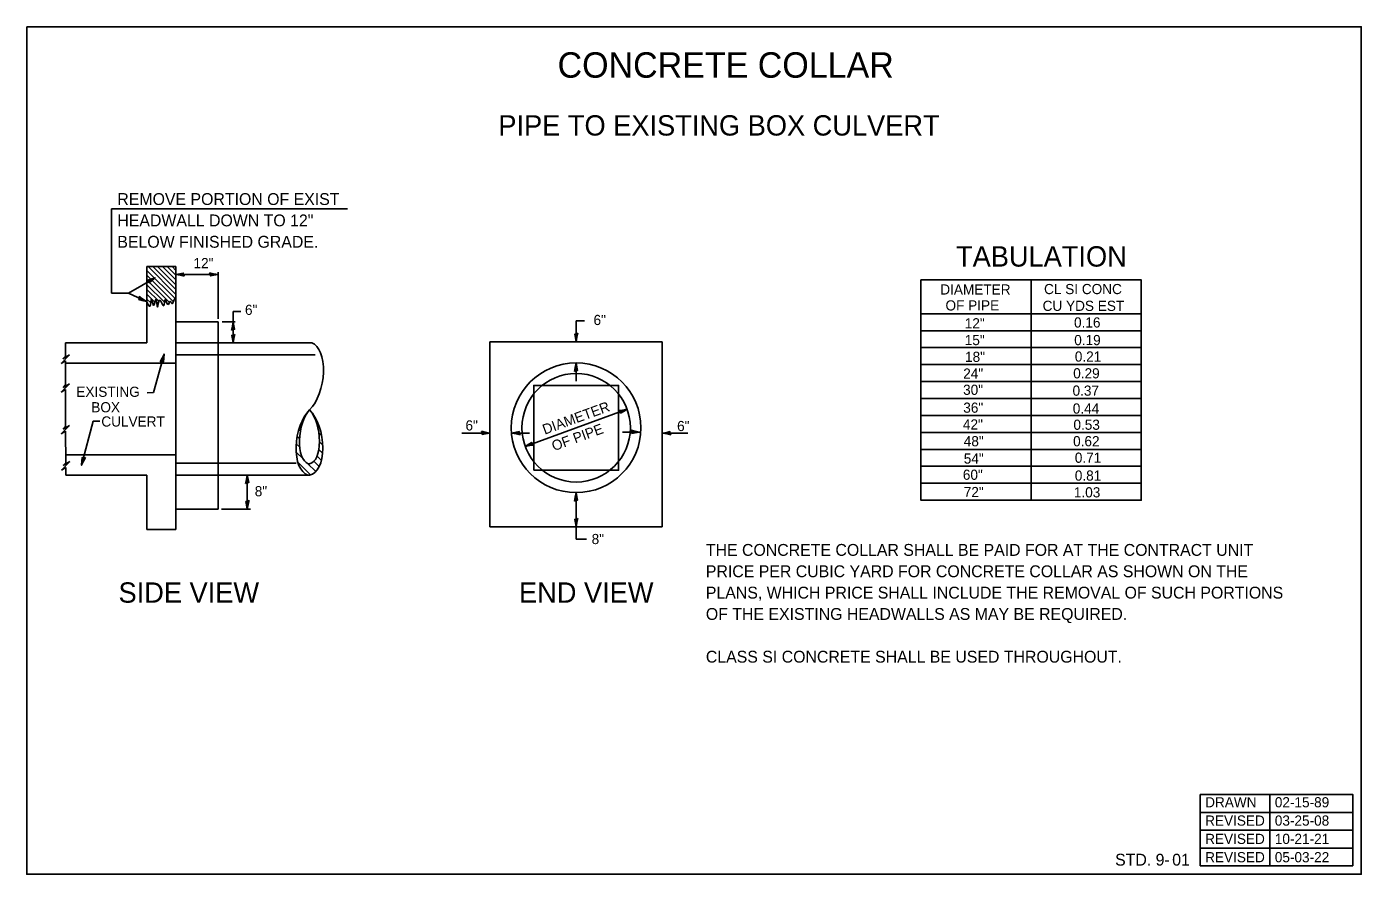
# Model space of a CAD drawing. Extents: x 100 to 888, y 575 to 1075.
import ezdxf

# ---------------------------------------------------------------- set-up
doc = ezdxf.new("R2010")
doc.units = 0
for name, color, linetype in [('Sheets_General Details', 7, 'Continuous'), ('Sheets_Major Grid', 7, 'Continuous'), ('Sheets_Minor Grid Horizontal', 7, 'Continuous')]:
    doc.layers.add(name, color=color, linetype=linetype)

msp = doc.modelspace()

# ---------------------------------------------------------------- linework, layer by layer
at = {"layer": 'Sheets_General Details'}
for p, q in [((150.12, 917.89), (150.12, 967.48)), ((150.12, 967.48), (289.38, 967.48)), ((170.94, 933.54), (170.94, 912.62)), ((187.94, 933.54), (170.94, 933.54)), ((187.94, 915.28), (187.94, 933.54)), ((212.96, 902.76), (212.96, 930.13)), ((160.12, 917.89), (175.71, 926.89)), ((187.94, 928.83), (212.96, 928.83)), ((150.12, 917.89), (160.12, 917.89)), ((160.12, 917.89), (170.63, 912.88)), ((187.96, 915.2), (187.96, 900.97)), ((170.96, 912.54), (170.96, 888.47)), ((221.83, 907.01), (221.83, 888.47)), ((221.83, 907.01), (226.38, 907.01)), ((627.69, 905.67), (757.69, 905.67)), ((212.96, 900.97), (187.96, 900.97)), ((187.96, 778.47), (187.96, 900.97)), ((212.96, 888.47), (212.96, 900.97)), ((215.25, 900.97), (222.96, 900.97)), ((424.21, 889.14), (424.21, 901.55)), ((424.21, 901.55), (429.19, 901.55)), ((122.96, 888.47), (170.96, 888.47)), ((122.96, 880.72), (122.96, 888.47)), ((187.96, 888.47), (212.96, 888.47)), ((212.96, 810.47), (212.96, 888.47)), ((212.96, 888.47), (268.17, 888.47)), ((373.37, 779.92), (373.37, 889.14)), ((424.21, 889.14), (373.37, 889.14)), ((424.21, 889.14), (475.04, 889.14)), ((475.04, 779.92), (475.04, 889.14)), ((125.32, 881.34), (120.37, 876.39)), ((120.37, 876.39), (122.96, 877.89)), ((121.42, 879.09), (125.32, 881.34)), ((122.96, 880.72), (121.42, 879.09)), ((122.99, 875.69), (122.96, 877.89)), ((122.99, 875.69), (122.96, 871.45)), ((122.98, 876.47), (125.7, 876.47)), ((122.99, 875.69), (122.99, 875.71)), ((125.7, 876.47), (170.96, 876.47)), ((170.96, 876.47), (187.96, 876.47)), ((174.82, 859.12), (181.11, 881.89)), ((187.96, 881.47), (212.96, 881.47)), ((212.96, 881.47), (270.12, 881.47)), ((424.21, 876.64), (424.21, 865.82)), ((122.96, 865.26), (122.96, 871.45)), ((125.34, 864.36), (120.39, 859.41)), ((120.39, 859.41), (122.99, 860.91)), ((121.45, 862.11), (125.34, 864.36)), ((122.99, 863.73), (121.45, 862.11)), ((122.99, 863.73), (122.96, 865.26)), ((122.96, 858.06), (122.99, 860.91)), ((174.82, 859.12), (171.09, 858.92)), ((122.96, 839.19), (122.96, 858.06)), ((454.28, 849.34), (394.14, 827.45)), ((449.13, 847.47), (449.1, 847.45)), ((125.33, 839.83), (120.38, 834.88)), ((120.38, 834.88), (122.98, 836.38)), ((121.44, 837.58), (125.33, 839.83)), ((122.96, 839.19), (121.44, 837.58)), ((122.96, 839.24), (122.96, 842.47)), ((122.98, 836.38), (123.08, 817.8)), ((139.25, 842.26), (132.38, 816.34)), ((143.18, 842.26), (139.25, 842.26)), ((373.28, 835.28), (356.81, 835.28)), ((386.22, 835.32), (396.7, 835.32)), ((451.6, 835.9), (461.59, 835.9)), ((475.13, 835.28), (490.19, 835.28)), ((399.22, 829.3), (399.17, 829.28)), ((122.96, 822.47), (170.96, 822.47)), ((170.96, 822.47), (187.96, 822.47)), ((125.45, 818.44), (120.5, 813.49)), ((120.5, 813.49), (123.1, 814.99)), ((121.56, 816.19), (125.45, 818.44)), ((123.08, 817.8), (121.56, 816.19)), ((123.1, 814.99), (123.1, 810.47)), ((187.96, 817.47), (212.96, 817.47)), ((212.96, 817.47), (258.96, 817.47)), ((123.1, 810.47), (170.96, 810.47)), ((170.96, 810.47), (170.96, 778.47)), ((187.96, 810.47), (212.96, 810.47)), ((212.96, 810.47), (212.96, 790.47)), ((212.96, 810.47), (266.94, 810.47)), ((230.18, 790.47), (230.18, 810.47)), ((265.84, 810.47), (266.94, 810.47)), ((424.21, 779.92), (424.21, 800.14)), ((212.96, 790.47), (187.96, 790.47)), ((214.93, 790.47), (232.03, 790.47)), ((373.37, 779.92), (475.04, 779.92)), ((424.21, 772.62), (424.21, 779.92)), ((170.96, 778.47), (187.96, 778.47)), ((424.21, 772.62), (430.26, 772.62))]:
    msp.add_line(p, q, dxfattribs=at)
for points in [[(187.55, 914.69), (170.96, 931.28)], [(187.96, 917.11), (171.6, 933.47)], [(187.96, 919.94), (174.43, 933.47)], [(187.96, 922.77), (177.26, 933.47)], [(187.96, 925.59), (180.09, 933.47)], [(187.96, 928.42), (182.92, 933.47)], [(187.96, 931.25), (185.75, 933.47)], [(186.45, 912.97), (170.96, 928.45)], [(184.23, 912.36), (170.96, 925.62)], [(181.27, 912.49), (170.96, 922.8)], [(757.69, 915.67), (757.69, 925.67), (627.69, 925.67), (627.69, 795.67), (692.69, 795.67), (692.69, 925.67), (757.69, 925.67), (757.69, 795.67)], [(178.13, 912.8), (170.96, 919.97)], [(175.63, 912.48), (170.96, 917.14)], [(173.18, 912.09), (170.96, 914.31)], [(627.69, 795.67), (757.69, 795.67), (757.69, 805.67), (627.69, 805.67), (627.69, 815.67), (757.69, 815.67), (757.69, 825.67), (627.69, 825.67), (627.69, 835.67), (757.69, 835.67), (757.69, 845.67), (627.69, 845.67), (627.69, 855.67), (757.69, 855.67), (757.69, 865.67), (627.69, 865.67), (627.69, 875.67), (757.69, 875.67), (757.69, 885.67), (627.69, 885.67), (627.69, 895.67), (757.69, 895.67), (757.69, 905.67), (627.69, 905.67), (627.69, 915.67)], [(177.5, 910.6), (176.83, 911.27)], [(263.81, 844.03), (263.49, 844.34)], [(265.56, 847.22), (265.46, 847.32)], [(261.51, 836.42), (260.58, 837.35)], [(262.46, 840.42), (261.87, 841.01)], [(271.96, 840.82), (270.8, 841.98)], [(273.99, 833.85), (272.4, 835.44)], [(261.12, 826.91), (259.06, 828.98)], [(261, 831.99), (259.62, 833.35)], [(274.66, 828.22), (272.77, 830.11)], [(263.24, 819.85), (259.02, 824.07)], [(273.87, 819.11), (271.3, 821.68)], [(274.57, 823.36), (272.38, 825.55)], [(267.53, 810.6), (260, 818.13)], [(270.56, 812.52), (265.68, 817.4)], [(272.56, 815.47), (269.41, 818.63)]]:
    msp.add_lwpolyline(points, dxfattribs=at)
for points in [[(192.94, 927.78), (192.53, 928.74), (192.37, 929.66), (190.44, 929.26), (187.94, 928.83), (190.6, 928.34)], [(207.96, 929.87), (208.37, 928.91), (208.53, 927.99), (210.46, 928.39), (212.96, 928.83), (210.3, 929.31)], [(170.86, 925.3), (171.69, 924.67), (172.29, 923.95), (173.76, 925.27), (175.71, 926.89), (173.16, 925.98)], [(166.57, 915.98), (166.52, 914.93), (166.26, 914.03), (168.18, 913.56), (170.63, 912.88), (168.43, 914.46)], [(220.79, 895.97), (221.75, 896.38), (222.67, 896.53), (222.27, 898.47), (221.83, 900.97), (221.35, 898.3)], [(222.88, 893.47), (221.92, 893.06), (221, 892.9), (221.4, 890.97), (221.83, 888.47), (222.32, 891.13)], [(425.25, 894.14), (424.29, 893.74), (423.37, 893.58), (423.77, 891.64), (424.21, 889.14), (424.69, 891.81)], [(178.77, 877.35), (179.8, 877.49), (180.73, 877.39), (180.86, 879.37), (181.11, 881.89), (179.93, 879.45)], [(423.16, 871.64), (424.12, 872.05), (425.04, 872.21), (424.64, 874.14), (424.21, 876.64), (423.72, 873.98)], [(399.21, 813.39), (399.21, 863.39), (449.21, 863.39), (449.21, 813.39)], [(449.22, 848.61), (449.93, 847.85), (450.39, 847.04), (452.07, 848.08), (454.28, 849.34), (451.6, 848.88)], [(368.29, 836.32), (368.69, 835.36), (368.85, 834.44), (370.78, 834.84), (373.28, 835.28), (370.62, 835.76)], [(391.22, 834.27), (390.81, 835.23), (390.65, 836.15), (388.72, 835.75), (386.22, 835.32), (388.88, 834.83)], [(456.59, 836.95), (457, 835.98), (457.15, 835.06), (459.09, 835.47), (461.59, 835.9), (458.92, 836.38)], [(480.13, 834.23), (479.72, 835.19), (479.56, 836.11), (477.63, 835.71), (475.13, 835.28), (477.79, 834.79)], [(399.19, 828.18), (398.48, 828.94), (398.02, 829.75), (396.34, 828.71), (394.14, 827.45), (396.81, 827.9)], [(134.67, 820.91), (133.64, 820.76), (132.71, 820.84), (132.6, 818.87), (132.38, 816.34), (133.53, 818.8)], [(229.13, 805.47), (230.09, 805.88), (231.01, 806.03), (230.61, 807.97), (230.18, 810.47), (229.69, 807.8)], [(231.22, 795.47), (230.26, 795.06), (229.34, 794.9), (229.74, 792.97), (230.18, 790.47), (230.66, 793.13)], [(423.16, 795.14), (424.12, 795.55), (425.04, 795.71), (424.64, 797.64), (424.21, 800.14), (423.72, 797.48)], [(425.25, 784.92), (424.29, 784.51), (423.37, 784.35), (423.77, 782.42), (424.21, 779.92), (424.69, 782.58)]]:
    msp.add_lwpolyline(points, close=True, dxfattribs=at)
for radius in [38.25, 32]:
    msp.add_circle((424.21, 838.39), radius, dxfattribs=at)
msp.add_arc((266.53, 820.37), 3.19, 262.53682, 277.46318, dxfattribs=at)
for centre, major_axis, ratio, start_param, end_param in [((263.66, 867.44), (-3.62, -21.25), 0.510548, 0.613346, 3.058772), ((270.39, 831.07), (-3.67, -20.83), 0.520109, 3.774534, 6.200865), ((269.53, 834.21), (-2.59, -17.21), 0.475166, 3.754532, 6.180794), ((264.19, 834.39), (-2.59, 17.21), 0.475166, 3.161581, 5.649559), ((263.27, 831.3), (3.67, -20.83), 0.520109, 6.283162, 8.771057)]:
    msp.add_ellipse(centre, major_axis=major_axis, ratio=ratio, start_param=start_param, end_param=end_param, dxfattribs=at)
msp.add_spline([(170.94, 912.62), (172.7, 910.06), (173.62, 914.33), (174.92, 910.62), (176.22, 914.14), (177.15, 909.69), (178.45, 913.59), (180.86, 910.43), (181.61, 913.96), (183.65, 911.17), (184.58, 913.03), (185.69, 911.73), (187.18, 914.33), (187.94, 915.28)], degree=3, dxfattribs=at)
at = {"layer": 'Sheets_Major Grid'}
msp.add_lwpolyline([(100, 1075), (887.5, 1075), (887.5, 575), (100, 575)], close=True, dxfattribs=at)
at = {"layer": 'Sheets_Minor Grid Horizontal'}
for p, q in [((833.61, 580), (833.61, 622)), ((792.5, 611.5), (882.5, 611.5)), ((792.5, 601), (882.5, 601)), ((792.5, 590.5), (882.5, 590.5))]:
    msp.add_line(p, q, dxfattribs=at)
msp.add_lwpolyline([(882.5, 580), (792.5, 580), (792.5, 622), (882.5, 622)], close=True, dxfattribs=at)

# ---------------------------------------------------------------- texts
at = {"layer": 'Sheets_General Details'}
for s, height, p in [('CONCRETE COLLAR', 15, (413.25, 1044.91)), ('PIPE TO EXISTING BOX CULVERT', 12, (378.31, 1010.78)), ('REMOVE PORTION OF EXIST', 7, (153.49, 969.82)), ('HEADWALL DOWN TO 12"', 7, (153.49, 957.22)), ('BELOW FINISHED GRADE.', 7, (153.49, 944.62)), ('TABULATION', 12, (648.37, 933.49)), ('12"', 6, (198.42, 932.55)), ('DIAMETER', 6, (639.08, 916.99)), ('CL SI CONC', 6, (700.3, 917.24)), ('OF PIPE', 6, (642.15, 907.59)), ('6"', 6, (228.8, 904.98)), ('CU YDS EST', 6, (699.46, 907.35)), ('6"', 6, (434.46, 899)), ('12"', 6, (653.52, 897.04)), ('0.16', 6, (717.99, 897.54)), ('15"', 6, (653.52, 887.15)), ('0.19', 6, (718.1, 887.15)), ('18"', 6, (653.68, 877.27)), ('0.21', 6, (718.45, 877.43)), ('24"', 6, (652.6, 867.38)), ('0.29', 6, (717.51, 867.54)), ('EXISTING', 6, (129.29, 856.65)), ('30"', 6, (652.53, 857.82)), ('0.37', 6, (717.12, 857.32)), ('BOX', 6, (138.12, 847.52)), ('36"', 6, (652.62, 847.27)), ('0.44', 6, (717.25, 846.77)), ('CULVERT', 6, (144.05, 839.11)), ('6"', 6, (358.91, 836.8)), ('42"', 6, (652.43, 837.38)), ('0.53', 6, (717.63, 837.21)), ('6"', 6, (483.77, 836.44)), ('48"', 6, (652.93, 827.49)), ('0.62', 6, (717.44, 827.49)), ('54"', 6, (652.93, 817.27)), ('0.71', 6, (718.45, 817.76)), ('60"', 6, (652.38, 807.71)), ('0.81', 6, (718.45, 807.22)), ('8"', 6, (234.57, 798)), ('72"', 6, (652.93, 797.49)), ('1.03', 6, (717.89, 797.33)), ('8"', 6, (433.36, 769.78)), ('THE CONCRETE COLLAR SHALL BE PAID FOR AT THE CONTRACT UNIT', 7, (500.75, 762.86)), ('PRICE PER CUBIC YARD FOR CONCRETE COLLAR AS SHOWN ON THE', 7, (500.75, 750.26)), ('SIDE VIEW', 12, (154.19, 735.21)), ('END VIEW', 12, (390.5, 735.21)), ('PLANS, WHICH PRICE SHALL INCLUDE THE REMOVAL OF SUCH PORTIONS', 7, (500.75, 737.66)), ('OF THE EXISTING HEADWALLS AS MAY BE REQUIRED.', 7, (500.75, 725.06)), ('CLASS SI CONCRETE SHALL BE USED THROUGHOUT.', 7, (500.75, 699.86))]:
    msp.add_text(s, height=height, dxfattribs=at).set_placement(p)
for s, rotation, p in [('DIAMETER', 20.00108, (405.67, 834.29)), ('OF PIPE', 20.00229, (411.11, 824.58))]:
    msp.add_text(s, height=6, rotation=rotation, dxfattribs=at).set_placement(p)
at = {"layer": 'Sheets_Minor Grid Horizontal'}
for s, height, p in [('DRAWN', 6, (795.35, 614.5)), ('02-15-89', 6, (836.46, 614.5)), ('REVISED', 6, (795.35, 603.7)), ('03-25-08', 6, (836.46, 603.7)), ('REVISED', 6, (795.35, 592.9)), ('10-21-21', 6, (836.46, 592.9)), ('STD. 9-', 7, (742.22, 580.12)), ('01 ', 7, (775.91, 580.12)), ('REVISED', 6, (795.35, 582.1)), ('05-03-22', 6, (836.46, 582.1))]:
    msp.add_text(s, height=height, dxfattribs=at).set_placement(p)

doc.saveas('drawing.dxf')
